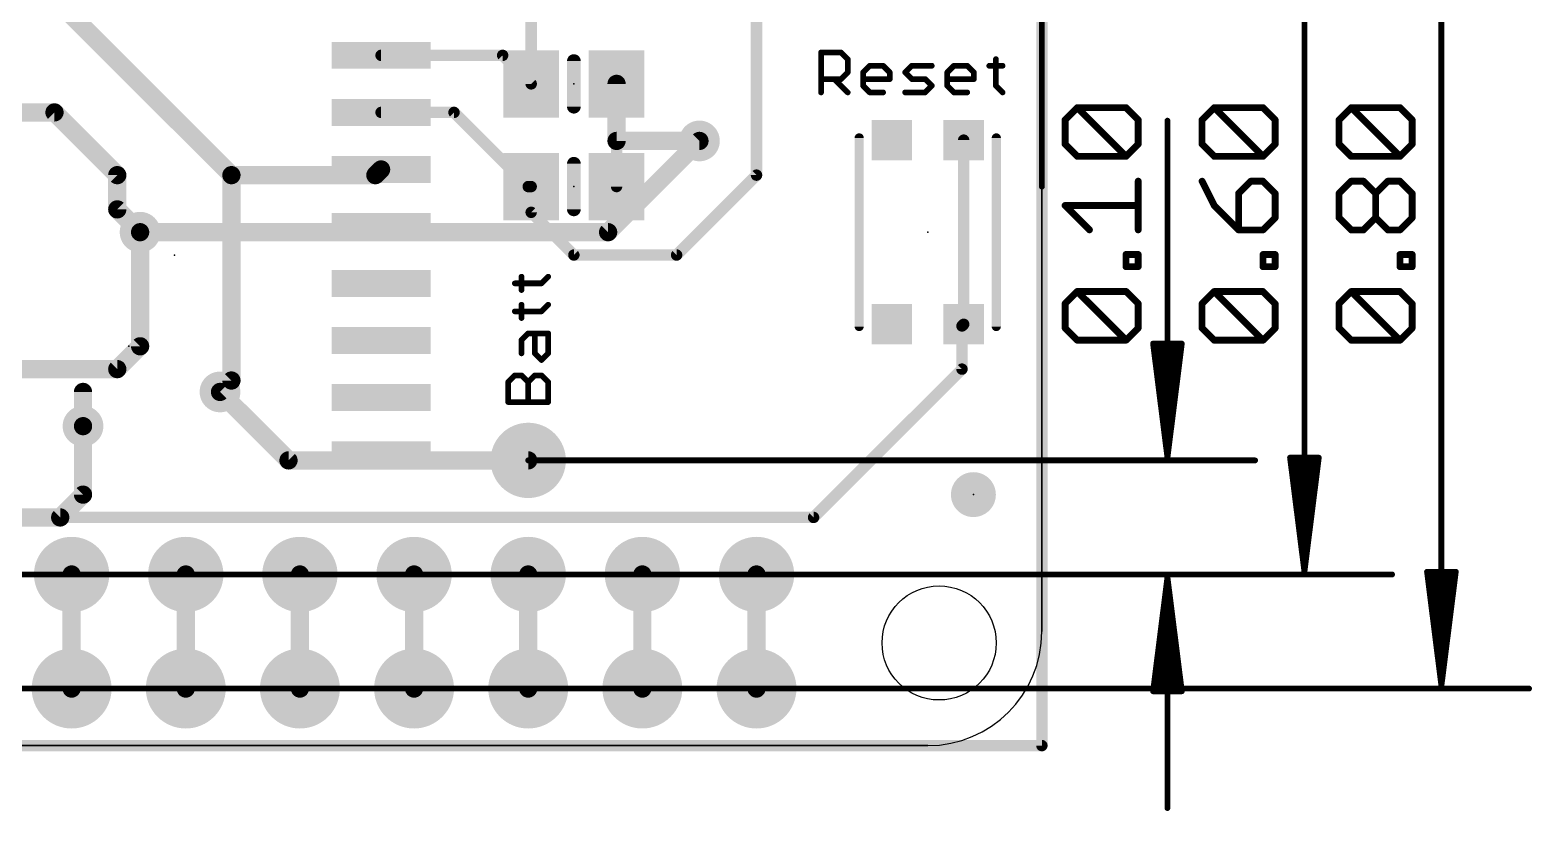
# Model space of a CAD drawing. Extents: x -10.5 to 61.7, y -5.3 to 32.3.
# Drawn here: x 28.28 to 61.7, y -1.45 to 15.93 of the extents above; entities that cross this region are included whole.
import ezdxf

# ---------------------------------------------------------------- set-up
doc = ezdxf.new("R2010")
doc.units = 0
for name, color, linetype in [('1', 12, 'CONTINUOUS'), ('16', 132, 'CONTINUOUS'), ('17', 110, 'CONTINUOUS'), ('18', 110, 'CONTINUOUS'), ('20', 53, 'CONTINUOUS'), ('21', 40, 'CONTINUOUS'), ('23', 53, 'CONTINUOUS'), ('24', 53, 'CONTINUOUS'), ('47', 253, 'CONTINUOUS')]:
    doc.layers.add(name, color=color, linetype=linetype)

# ---------------------------------------------------------------- blocks, each defined once
blk = doc.blocks.new('PIE')
at = {"const_width": 0.5}
blk.add_lwpolyline([(0, -0.25, 1), (0, 0.25, 1), (0, -0.25)], format="xyb", dxfattribs=at)
blk = doc.blocks.new('RECT')
blk.add_solid([(-0.5, -0.5), (0.5, -0.5), (-0.5, 0.5), (0.5, 0.5)])
blk = doc.blocks.new('ROUNDP')
at = {"const_width": 0.5}
blk.add_lwpolyline([(0, -0.25, 1), (0, 0.25, 1), (0, -0.25)], format="xyb", dxfattribs=at)
blk = doc.blocks.new('ROUNDV')
at = {"const_width": 0.5}
blk.add_lwpolyline([(0, -0.25, 1), (0, 0.25, 1), (0, -0.25)], format="xyb", dxfattribs=at)

msp = doc.modelspace()

# ---------------------------------------------------------------- linework, layer by layer
at = {"layer": '1'}
for points, const_width in [([(50.8, 0), (50.8, 22.86)], 0.254), ([(44.45, 12.7), (44.45, 19.05)], 0.254), ([(28.956, 16.51), (32.766, 12.7)], 0.4064), ([(39.436, 14.732), (39.436, 16.322)], 0.254), ([(36.096, 15.367), (38.801, 15.367)], 0.254), ([(38.801, 15.367), (39.436, 14.732)], 0.254), ([(41.336, 13.462), (41.336, 14.732)], 0.4064), ([(41.336, 12.446), (41.336, 14.732)], 0.254), ([(26.896, 14.097), (28.829, 14.097)], 0.4064), ([(28.829, 14.097), (30.226, 12.7)], 0.4064), ([(36.096, 14.097), (37.719, 14.097)], 0.254), ([(37.719, 14.097), (39.37, 12.446)], 0.254), ([(43.18, 13.462), (41.336, 13.462)], 0.4064), ([(49.06, 9.38), (49.06, 13.48)], 0.254), ([(30.226, 12.7), (30.226, 11.938)], 0.4064), ([(32.766, 12.7), (35.969, 12.7)], 0.4064), ([(32.766, 8.128), (32.766, 12.7)], 0.4064), ([(35.969, 12.7), (36.096, 12.827)], 0.4064), ([(42.672, 10.922), (44.45, 12.7)], 0.254), ([(39.37, 12.446), (39.436, 12.446)], 0.254), ([(39.436, 12.446), (39.436, 11.872)], 0.254), ([(30.226, 11.938), (30.734, 11.43)], 0.4064), ([(39.436, 11.872), (40.386, 10.922)], 0.254), ([(40.386, 10.922), (42.672, 10.922)], 0.254), ([(49.022, 9.342), (49.06, 9.38)], 0.254), ([(49.022, 8.382), (49.022, 9.342)], 0.254), ([(45.72, 5.08), (49.022, 8.382)], 0.254), ([(29.464, 7.112), (29.464, 7.874)], 0.4064), ([(32.512, 7.874), (32.766, 8.128)], 0.4064), ([(7.62, 5.08), (45.72, 5.08)], 0.254), ([(29.21, 3.81), (29.21, 1.27)], 0.4064), ([(31.75, 1.27), (31.75, 3.81)], 0.4064), ([(34.29, 3.81), (34.29, 1.27)], 0.4064), ([(36.83, 3.81), (36.83, 1.27)], 0.4064), ([(39.37, 1.27), (39.37, 3.81)], 0.4064), ([(41.91, 1.27), (41.91, 3.81)], 0.4064), ([(44.45, 3.81), (44.45, 1.27)], 0.4064), ([(0, 0), (50.8, 0)], 0.254)]:
    msp.add_lwpolyline(points, dxfattribs=dict(at, const_width=const_width))
for points, const_width in [([(36.096, 15.4305, 1), (36.096, 15.3035)], 0.127), ([(38.8459, 15.4119, 1), (38.7561, 15.3221)], 0.127), ([(38.801, 15.3035, 1), (38.801, 15.4305)], 0.127), ([(39.3725, 14.732, 1), (39.4995, 14.732)], 0.127), ([(39.3911, 14.6871, 1), (39.4809, 14.7769)], 0.127), ([(41.4376, 14.732, 1), (41.2344, 14.732)], 0.2032), ([(41.3995, 14.732, 1), (41.2725, 14.732)], 0.127), ([(28.9008, 14.1688, 1), (28.7572, 14.0252)], 0.2032), ([(28.829, 13.9954, 1), (28.829, 14.1986)], 0.2032), ([(36.096, 14.1605, 1), (36.096, 14.0335)], 0.127), ([(37.7639, 14.1419, 1), (37.6741, 14.0521)], 0.127), ([(37.719, 14.0335, 1), (37.719, 14.1605)], 0.127), ([(41.336, 13.5636, 1), (41.336, 13.3604)], 0.2032), ([(41.2344, 13.462, 1), (41.4376, 13.462)], 0.2032), ([(43.18, 13.3604, 1), (43.18, 13.5636)], 0.2032), ([(49.1235, 13.48, 1), (48.9965, 13.48)], 0.127), ([(30.3276, 12.7, 1), (30.1244, 12.7)], 0.2032), ([(30.1542, 12.6282, 1), (30.2978, 12.7718)], 0.2032), ([(32.766, 12.8016, 1), (32.766, 12.5984)], 0.2032), ([(32.8676, 12.7, 1), (32.6644, 12.7)], 0.2032), ([(32.6942, 12.6282, 1), (32.8378, 12.7718)], 0.2032), ([(35.8972, 12.7718, 1), (36.0408, 12.6282)], 0.2032), ([(35.969, 12.5984, 1), (35.969, 12.8016)], 0.2032), ([(36.1678, 12.7552, 1), (36.0242, 12.8988)], 0.2032), ([(44.3865, 12.7, 1), (44.5135, 12.7)], 0.127), ([(44.4949, 12.6551, 1), (44.4051, 12.7449)], 0.127), ([(39.37, 12.5095, 1), (39.37, 12.3825)], 0.127), ([(39.3251, 12.4011, 1), (39.4149, 12.4909)], 0.127), ([(39.4995, 12.446, 1), (39.3725, 12.446)], 0.127), ([(39.436, 12.3825, 1), (39.436, 12.5095)], 0.127), ([(41.2725, 12.446, 1), (41.3995, 12.446)], 0.127), ([(30.1244, 11.938, 1), (30.3276, 11.938)], 0.2032), ([(30.2978, 12.0098, 1), (30.1542, 11.8662)], 0.2032), ([(39.4809, 11.9169, 1), (39.3911, 11.8271)], 0.127), ([(39.3725, 11.872, 1), (39.4995, 11.872)], 0.127), ([(30.6622, 11.3582, 1), (30.8058, 11.5018)], 0.2032), ([(40.386, 10.9855, 1), (40.386, 10.8585)], 0.127), ([(40.3411, 10.8771, 1), (40.4309, 10.9669)], 0.127), ([(42.6271, 10.9669, 1), (42.7169, 10.8771)], 0.127), ([(42.672, 10.8585, 1), (42.672, 10.9855)], 0.127), ([(49.0855, 9.342, 1), (48.9585, 9.342)], 0.127), ([(48.9771, 9.3869, 1), (49.0669, 9.2971)], 0.127), ([(48.9965, 9.38, 1), (49.1235, 9.38)], 0.127), ([(49.1049, 9.3351, 1), (49.0151, 9.4249)], 0.127), ([(48.9585, 8.382, 1), (49.0855, 8.382)], 0.127), ([(49.0669, 8.3371, 1), (48.9771, 8.4269)], 0.127), ([(29.5656, 7.874, 1), (29.3624, 7.874)], 0.2032), ([(32.4402, 7.9458, 1), (32.5838, 7.8022)], 0.2032), ([(32.6644, 8.128, 1), (32.8676, 8.128)], 0.2032), ([(32.8378, 8.0562, 1), (32.6942, 8.1998)], 0.2032), ([(29.3624, 7.112, 1), (29.5656, 7.112)], 0.2032), ([(45.6751, 5.1249, 1), (45.7649, 5.0351)], 0.127), ([(45.72, 5.0165, 1), (45.72, 5.1435)], 0.127), ([(29.3116, 3.81, 1), (29.1084, 3.81)], 0.2032), ([(31.8516, 3.81, 1), (31.6484, 3.81)], 0.2032), ([(34.3916, 3.81, 1), (34.1884, 3.81)], 0.2032), ([(36.9316, 3.81, 1), (36.7284, 3.81)], 0.2032), ([(39.4716, 3.81, 1), (39.2684, 3.81)], 0.2032), ([(42.0116, 3.81, 1), (41.8084, 3.81)], 0.2032), ([(44.5516, 3.81, 1), (44.3484, 3.81)], 0.2032), ([(29.1084, 1.27, 1), (29.3116, 1.27)], 0.2032), ([(31.6484, 1.27, 1), (31.8516, 1.27)], 0.2032), ([(34.1884, 1.27, 1), (34.3916, 1.27)], 0.2032), ([(36.7284, 1.27, 1), (36.9316, 1.27)], 0.2032), ([(39.2684, 1.27, 1), (39.4716, 1.27)], 0.2032), ([(41.8084, 1.27, 1), (42.0116, 1.27)], 0.2032), ([(44.3484, 1.27, 1), (44.5516, 1.27)], 0.2032), ([(50.7365, 0, 1), (50.8635, 0)], 0.127), ([(50.8, -0.0635, 1), (50.8, 0.0635)], 0.127)]:
    msp.add_lwpolyline(points, format="xyb", dxfattribs=dict(at, const_width=const_width))
at = {"layer": '16', "const_width": 0.4064}
for points in [[(41.148, 11.43), (43.18, 13.462)], [(30.734, 11.43), (41.148, 11.43)], [(30.734, 8.89), (30.734, 11.43)], [(30.226, 8.382), (30.734, 8.89)], [(12.446, 8.382), (30.226, 8.382)], [(34.036, 6.35), (32.512, 7.874)], [(29.464, 5.588), (29.464, 7.112)], [(39.37, 6.35), (34.036, 6.35)], [(28.956, 5.08), (29.464, 5.588)], [(14.478, 5.08), (28.956, 5.08)]]:
    msp.add_lwpolyline(points, dxfattribs=at)
at = {"layer": '16', "const_width": 0.2032}
for points in [[(43.2518, 13.3902, 1), (43.1082, 13.5338)], [(30.734, 11.5316, 1), (30.734, 11.3284)], [(30.8356, 11.43, 1), (30.6324, 11.43)], [(41.0762, 11.5018, 1), (41.2198, 11.3582)], [(41.148, 11.3284, 1), (41.148, 11.5316)], [(30.8058, 8.8182, 1), (30.6622, 8.9618)], [(30.6324, 8.89, 1), (30.8356, 8.89)], [(30.1542, 8.4538, 1), (30.2978, 8.3102)], [(30.226, 8.2804, 1), (30.226, 8.4836)], [(32.5838, 7.9458, 1), (32.4402, 7.8022)], [(29.5656, 7.112, 1), (29.3624, 7.112)], [(34.036, 6.4516, 1), (34.036, 6.2484)], [(33.9642, 6.2782, 1), (34.1078, 6.4218)], [(39.37, 6.2484, 1), (39.37, 6.4516)], [(29.3624, 5.588, 1), (29.5656, 5.588)], [(29.5358, 5.5162, 1), (29.3922, 5.6598)], [(28.8842, 5.1518, 1), (29.0278, 5.0082)], [(28.956, 4.9784, 1), (28.956, 5.1816)]]:
    msp.add_lwpolyline(points, format="xyb", dxfattribs=at)
at = {"layer": '20'}
for p, q in [((50.8, 20.32), (50.8, 2.54)), ((48.26, 0), (2.54, 0))]:
    msp.add_line(p, q, dxfattribs=at)
msp.add_circle((48.514, 2.286), 1.27, dxfattribs=at)
msp.add_arc((48.26, 2.54), 2.54, 270, 0, dxfattribs=at)
at = {"layer": '21'}
for p, q in [((50.8, 2.54), (50.8, 20.32)), ((2.54, 0), (48.26, 0))]:
    msp.add_line(p, q, dxfattribs=at)
for points, const_width in [([(40.386, 14.224), (40.386, 15.24)], 0.3048), ([(45.8866, 14.5415), (45.8866, 15.4313)], 0.127), ([(45.8866, 15.4313), (46.3315, 15.4313)], 0.127), ([(46.3315, 15.4313), (46.4798, 15.283)], 0.127), ([(46.4798, 14.9864), (46.3315, 14.8381)], 0.127), ([(46.4798, 15.283), (46.4798, 14.9864)], 0.127), ([(46.8221, 14.9864), (46.9704, 15.1347)], 0.127), ([(46.8221, 14.6898), (46.8221, 14.9864)], 0.127), ([(46.9704, 15.1347), (47.267, 15.1347)], 0.127), ([(47.267, 15.1347), (47.4153, 14.9864)], 0.127), ([(47.4153, 14.9864), (47.4153, 14.8381)], 0.127), ([(47.7577, 14.9864), (47.906, 15.1347)], 0.127), ([(47.906, 14.8381), (47.7577, 14.9864)], 0.127), ([(47.906, 15.1347), (48.3508, 15.1347)], 0.127), ([(48.6932, 14.9864), (48.8415, 15.1347)], 0.127), ([(48.6932, 14.6898), (48.6932, 14.9864)], 0.127), ([(48.8415, 15.1347), (49.1381, 15.1347)], 0.127), ([(49.1381, 15.1347), (49.2864, 14.9864)], 0.127), ([(49.2864, 14.9864), (49.2864, 14.8381)], 0.127), ([(49.6287, 15.1347), (49.9253, 15.1347)], 0.127), ([(49.777, 15.283), (49.777, 14.6898)], 0.127), ([(46.3315, 14.8381), (45.8866, 14.8381)], 0.127), ([(46.1832, 14.8381), (46.4798, 14.5415)], 0.127), ([(47.4153, 14.8381), (46.8221, 14.8381)], 0.127), ([(46.9704, 14.5415), (46.8221, 14.6898)], 0.127), ([(48.2025, 14.8381), (47.906, 14.8381)], 0.127), ([(48.3508, 14.6898), (48.2025, 14.8381)], 0.127), ([(48.2025, 14.5415), (48.3508, 14.6898)], 0.127), ([(49.2864, 14.8381), (48.6932, 14.8381)], 0.127), ([(48.8415, 14.5415), (48.6932, 14.6898)], 0.127), ([(49.777, 14.6898), (49.9253, 14.5415)], 0.127), ([(47.267, 14.5415), (46.9704, 14.5415)], 0.127), ([(47.7577, 14.5415), (48.2025, 14.5415)], 0.127), ([(49.1381, 14.5415), (48.8415, 14.5415)], 0.127), ([(46.7346, 9.33), (46.7346, 13.53)], 0.2032), ([(49.7854, 13.53), (49.7854, 9.33)], 0.2032), ([(40.386, 11.938), (40.386, 12.954)], 0.3048), ([(39.2213, 10.143), (39.2213, 10.4396)], 0.127), ([(39.6662, 10.2913), (39.8145, 10.4396)], 0.127), ([(39.073, 10.2913), (39.6662, 10.2913)], 0.127), ([(39.073, 9.6676), (39.6662, 9.6676)], 0.127), ([(39.2213, 9.5193), (39.2213, 9.8159)], 0.127), ([(39.6662, 9.6676), (39.8145, 9.8159)], 0.127), ([(39.2213, 9.0287), (39.3696, 9.177)], 0.127), ([(39.2213, 8.7321), (39.2213, 9.0287)], 0.127), ([(39.3696, 9.177), (39.8145, 9.177)], 0.127), ([(39.5179, 8.7321), (39.5179, 9.177)], 0.127), ([(39.8145, 9.177), (39.8145, 8.7321)], 0.127), ([(39.6662, 8.5838), (39.5179, 8.7321)], 0.127), ([(39.8145, 8.7321), (39.6662, 8.5838)], 0.127), ([(38.9247, 8.0932), (39.073, 8.2415)], 0.127), ([(38.9247, 7.6483), (38.9247, 8.0932)], 0.127), ([(39.073, 8.2415), (39.2213, 8.2415)], 0.127), ([(39.2213, 8.2415), (39.3696, 8.0932)], 0.127), ([(39.3696, 8.0932), (39.5179, 8.2415)], 0.127), ([(39.3696, 7.6483), (39.3696, 8.0932)], 0.127), ([(39.5179, 8.2415), (39.6662, 8.2415)], 0.127), ([(39.6662, 8.2415), (39.8145, 8.0932)], 0.127), ([(39.8145, 8.0932), (39.8145, 7.6483)], 0.127), ([(39.8145, 7.6483), (38.9247, 7.6483)], 0.127)]:
    msp.add_lwpolyline(points, dxfattribs=dict(at, const_width=const_width))
for points, const_width in [([(40.4622, 15.24, 1), (40.3098, 15.24)], 0.1524), ([(45.9184, 15.4313, 1), (45.8549, 15.4313)], 0.0635), ([(45.8866, 15.463, 1), (45.8866, 15.3995)], 0.0635), ([(46.354, 15.4537, 1), (46.309, 15.4088)], 0.0635), ([(46.3315, 15.3995, 1), (46.3315, 15.463)], 0.0635), ([(46.5115, 15.283, 1), (46.448, 15.283)], 0.0635), ([(46.4573, 15.2605, 1), (46.5022, 15.3054)], 0.0635), ([(46.5022, 14.9639, 1), (46.4573, 15.0088)], 0.0635), ([(46.8539, 14.9864, 1), (46.7904, 14.9864)], 0.0635), ([(46.7997, 15.0088, 1), (46.8446, 14.9639)], 0.0635), ([(46.9704, 15.1664, 1), (46.9704, 15.1029)], 0.0635), ([(46.9929, 15.1122, 1), (46.948, 15.1571)], 0.0635), ([(47.2895, 15.1571, 1), (47.2446, 15.1122)], 0.0635), ([(47.267, 15.1029, 1), (47.267, 15.1664)], 0.0635), ([(47.4471, 14.9864, 1), (47.3836, 14.9864)], 0.0635), ([(47.3929, 14.9639, 1), (47.4378, 15.0088)], 0.0635), ([(47.7801, 15.0088, 1), (47.7352, 14.9639)], 0.0635), ([(47.7352, 15.0088, 1), (47.7801, 14.9639)], 0.0635), ([(47.906, 15.1664, 1), (47.906, 15.1029)], 0.0635), ([(47.9284, 15.1122, 1), (47.8835, 15.1571)], 0.0635), ([(48.3508, 15.1029, 1), (48.3508, 15.1664)], 0.0635), ([(48.7249, 14.9864, 1), (48.6614, 14.9864)], 0.0635), ([(48.6707, 15.0088, 1), (48.7156, 14.9639)], 0.0635), ([(48.8415, 15.1664, 1), (48.8415, 15.1029)], 0.0635), ([(48.8639, 15.1122, 1), (48.819, 15.1571)], 0.0635), ([(49.1605, 15.1571, 1), (49.1156, 15.1122)], 0.0635), ([(49.1381, 15.1029, 1), (49.1381, 15.1664)], 0.0635), ([(49.3181, 14.9864, 1), (49.2546, 14.9864)], 0.0635), ([(49.2639, 14.9639, 1), (49.3088, 15.0088)], 0.0635), ([(49.6287, 15.1664, 1), (49.6287, 15.1029)], 0.0635), ([(49.8087, 15.283, 1), (49.7452, 15.283)], 0.0635), ([(49.9253, 15.1029, 1), (49.9253, 15.1664)], 0.0635), ([(45.8866, 14.8698, 1), (45.8866, 14.8063)], 0.0635), ([(46.2057, 14.8605, 1), (46.1608, 14.8156)], 0.0635), ([(46.309, 14.8605, 1), (46.354, 14.8156)], 0.0635), ([(46.3315, 14.8063, 1), (46.3315, 14.8698)], 0.0635), ([(46.448, 14.9864, 1), (46.5115, 14.9864)], 0.0635), ([(46.8221, 14.8698, 1), (46.8221, 14.8063)], 0.0635), ([(46.7904, 14.6898, 1), (46.8539, 14.6898)], 0.0635), ([(46.8446, 14.7122, 1), (46.7997, 14.6673)], 0.0635), ([(47.3836, 14.8381, 1), (47.4471, 14.8381)], 0.0635), ([(47.4153, 14.8063, 1), (47.4153, 14.8698)], 0.0635), ([(47.906, 14.8698, 1), (47.906, 14.8063)], 0.0635), ([(47.8835, 14.8156, 1), (47.9284, 14.8605)], 0.0635), ([(48.225, 14.8605, 1), (48.1801, 14.8156)], 0.0635), ([(48.2025, 14.8063, 1), (48.2025, 14.8698)], 0.0635), ([(48.3733, 14.6673, 1), (48.3284, 14.7122)], 0.0635), ([(48.3284, 14.6673, 1), (48.3733, 14.7122)], 0.0635), ([(48.6614, 14.6898, 1), (48.7249, 14.6898)], 0.0635), ([(48.6932, 14.8698, 1), (48.6932, 14.8063)], 0.0635), ([(48.7156, 14.7122, 1), (48.6707, 14.6673)], 0.0635), ([(49.2546, 14.8381, 1), (49.3181, 14.8381)], 0.0635), ([(49.2864, 14.8063, 1), (49.2864, 14.8698)], 0.0635), ([(49.7452, 14.6898, 1), (49.8087, 14.6898)], 0.0635), ([(49.7994, 14.7122, 1), (49.7545, 14.6673)], 0.0635), ([(45.8549, 14.5415, 1), (45.9184, 14.5415)], 0.0635), ([(46.4573, 14.519, 1), (46.5022, 14.564)], 0.0635), ([(46.9704, 14.5733, 1), (46.9704, 14.5098)], 0.0635), ([(46.948, 14.519, 1), (46.9929, 14.564)], 0.0635), ([(47.267, 14.5098, 1), (47.267, 14.5733)], 0.0635), ([(47.7577, 14.5733, 1), (47.7577, 14.5098)], 0.0635), ([(48.1801, 14.564, 1), (48.225, 14.519)], 0.0635), ([(48.2025, 14.5098, 1), (48.2025, 14.5733)], 0.0635), ([(48.8415, 14.5733, 1), (48.8415, 14.5098)], 0.0635), ([(48.819, 14.519, 1), (48.8639, 14.564)], 0.0635), ([(49.1381, 14.5098, 1), (49.1381, 14.5733)], 0.0635), ([(49.9028, 14.519, 1), (49.9477, 14.564)], 0.0635), ([(40.3098, 14.224, 1), (40.4622, 14.224)], 0.1524), ([(46.7854, 13.53, 1), (46.6838, 13.53)], 0.1016), ([(49.8362, 13.53, 1), (49.7346, 13.53)], 0.1016), ([(40.4622, 12.954, 1), (40.3098, 12.954)], 0.1524), ([(40.3098, 11.938, 1), (40.4622, 11.938)], 0.1524), ([(39.2531, 10.4396, 1), (39.1896, 10.4396)], 0.0635), ([(39.837, 10.4171, 1), (39.792, 10.4621)], 0.0635), ([(39.073, 10.3231, 1), (39.073, 10.2596)], 0.0635), ([(39.1896, 10.143, 1), (39.2531, 10.143)], 0.0635), ([(39.6438, 10.3138, 1), (39.6887, 10.2689)], 0.0635), ([(39.6662, 10.2596, 1), (39.6662, 10.3231)], 0.0635), ([(39.073, 9.6994, 1), (39.073, 9.6359)], 0.0635), ([(39.2531, 9.8159, 1), (39.1896, 9.8159)], 0.0635), ([(39.6438, 9.6901, 1), (39.6887, 9.6452)], 0.0635), ([(39.6662, 9.6359, 1), (39.6662, 9.6994)], 0.0635), ([(39.837, 9.7935, 1), (39.792, 9.8384)], 0.0635), ([(39.1896, 9.5193, 1), (39.2531, 9.5193)], 0.0635), ([(46.6838, 9.33, 1), (46.7854, 9.33)], 0.1016), ([(49.7346, 9.33, 1), (49.8362, 9.33)], 0.1016), ([(39.2531, 9.0287, 1), (39.1896, 9.0287)], 0.0635), ([(39.1989, 9.0511, 1), (39.2438, 9.0062)], 0.0635), ([(39.3696, 9.2087, 1), (39.3696, 9.1452)], 0.0635), ([(39.3921, 9.1545, 1), (39.3472, 9.1994)], 0.0635), ([(39.5497, 9.177, 1), (39.4862, 9.177)], 0.0635), ([(39.8463, 9.177, 1), (39.7828, 9.177)], 0.0635), ([(39.8145, 9.1452, 1), (39.8145, 9.2087)], 0.0635), ([(39.1896, 8.7321, 1), (39.2531, 8.7321)], 0.0635), ([(39.4862, 8.7321, 1), (39.5497, 8.7321)], 0.0635), ([(39.5404, 8.7546, 1), (39.4955, 8.7097)], 0.0635), ([(39.7828, 8.7321, 1), (39.8463, 8.7321)], 0.0635), ([(39.837, 8.7097, 1), (39.792, 8.7546)], 0.0635), ([(39.6438, 8.6063, 1), (39.6887, 8.5614)], 0.0635), ([(39.6438, 8.5614, 1), (39.6887, 8.6063)], 0.0635), ([(38.9565, 8.0932, 1), (38.893, 8.0932)], 0.0635), ([(38.9023, 8.1156, 1), (38.9472, 8.0707)], 0.0635), ([(39.073, 8.2732, 1), (39.073, 8.2097)], 0.0635), ([(39.0955, 8.219, 1), (39.0506, 8.2639)], 0.0635), ([(39.2438, 8.2639, 1), (39.1989, 8.219)], 0.0635), ([(39.2213, 8.2097, 1), (39.2213, 8.2732)], 0.0635), ([(39.4014, 8.0932, 1), (39.3379, 8.0932)], 0.0635), ([(39.3472, 8.1156, 1), (39.3921, 8.0707)], 0.0635), ([(39.3472, 8.0707, 1), (39.3921, 8.1156)], 0.0635), ([(39.5179, 8.2732, 1), (39.5179, 8.2097)], 0.0635), ([(39.5404, 8.219, 1), (39.4955, 8.2639)], 0.0635), ([(39.6887, 8.2639, 1), (39.6438, 8.219)], 0.0635), ([(39.6662, 8.2097, 1), (39.6662, 8.2732)], 0.0635), ([(39.8463, 8.0932, 1), (39.7828, 8.0932)], 0.0635), ([(39.792, 8.0707, 1), (39.837, 8.1156)], 0.0635), ([(38.9247, 7.6801, 1), (38.9247, 7.6166)], 0.0635), ([(39.8145, 7.6166, 1), (39.8145, 7.6801)], 0.0635), ([(38.893, 7.6483, 1), (38.9565, 7.6483)], 0.0635), ([(39.3379, 7.6483, 1), (39.4014, 7.6483)], 0.0635), ([(39.7828, 7.6483, 1), (39.8463, 7.6483)], 0.0635)]:
    msp.add_lwpolyline(points, format="xyb", dxfattribs=dict(at, const_width=const_width))
msp.add_arc((48.26, 2.54), 2.54, 270, 0, dxfattribs=at)
at = {"layer": '23'}
for p in [(40.386, 14.732), (40.386, 12.446), (48.26, 11.43), (31.496, 10.922), (39.37, 6.35), (49.276, 5.588)]:
    msp.add_point(p, dxfattribs=at)
at = {"layer": '24'}
msp.add_point((30.48, 8.89), dxfattribs=at)
at = {"layer": '47'}
for points, const_width in [([(50.8, 12.446), (50.8, 31.922)], 0.13), ([(59.69, 1.335), (59.69, 21.525)], 0.13), ([(56.642, 3.875), (56.642, 18.985)], 0.13), ([(51.3163, 13.9326), (51.5875, 14.2038)], 0.1524), ([(51.5875, 14.2038), (52.6721, 14.2038)], 0.1524), ([(52.6721, 13.1191), (51.5875, 14.2038)], 0.1524), ([(52.6721, 14.2038), (52.9433, 13.9326)], 0.1524), ([(54.3643, 13.9312), (54.6355, 14.2024)], 0.1524), ([(54.6355, 14.2024), (55.7201, 14.2024)], 0.1524), ([(55.7201, 13.1177), (54.6355, 14.2024)], 0.1524), ([(55.7201, 14.2024), (55.9913, 13.9312)], 0.1524), ([(57.4123, 13.9312), (57.6835, 14.2024)], 0.1524), ([(57.6835, 14.2024), (58.7681, 14.2024)], 0.1524), ([(58.7681, 13.1177), (57.6835, 14.2024)], 0.1524), ([(58.7681, 14.2024), (59.0393, 13.9312)], 0.1524), ([(51.3163, 13.3903), (51.3163, 13.9326)], 0.1524), ([(52.9433, 13.9326), (52.9433, 13.3903)], 0.1524), ([(53.594, 6.415), (53.594, 13.9128)], 0.13), ([(54.3643, 13.3889), (54.3643, 13.9312)], 0.1524), ([(55.9913, 13.9312), (55.9913, 13.3889)], 0.1524), ([(57.4123, 13.3889), (57.4123, 13.9312)], 0.1524), ([(59.0393, 13.9312), (59.0393, 13.3889)], 0.1524), ([(51.5875, 13.1191), (51.3163, 13.3903)], 0.1524), ([(52.9433, 13.3903), (52.6721, 13.1191)], 0.1524), ([(54.6355, 13.1177), (54.3643, 13.3889)], 0.1524), ([(55.9913, 13.3889), (55.7201, 13.1177)], 0.1524), ([(57.6835, 13.1177), (57.4123, 13.3889)], 0.1524), ([(59.0393, 13.3889), (58.7681, 13.1177)], 0.1524), ([(52.6721, 13.1191), (51.5875, 13.1191)], 0.1524), ([(55.7201, 13.1177), (54.6355, 13.1177)], 0.1524), ([(58.7681, 13.1177), (57.6835, 13.1177)], 0.1524), ([(52.9433, 11.4819), (52.9433, 12.5666)], 0.1524), ([(54.3643, 12.5652), (54.6355, 12.0229)], 0.1524), ([(55.449, 12.5652), (55.1778, 12.294)], 0.1524), ([(55.1778, 12.294), (55.1778, 11.4805)], 0.1524), ([(55.7201, 12.5652), (55.449, 12.5652)], 0.1524), ([(55.9913, 12.294), (55.7201, 12.5652)], 0.1524), ([(55.9913, 11.7517), (55.9913, 12.294)], 0.1524), ([(57.4123, 12.294), (57.6835, 12.5652)], 0.1524), ([(57.4123, 11.7517), (57.4123, 12.294)], 0.1524), ([(57.6835, 12.5652), (57.9546, 12.5652)], 0.1524), ([(57.9546, 12.5652), (58.2258, 12.294)], 0.1524), ([(58.2258, 12.294), (58.497, 12.5652)], 0.1524), ([(58.2258, 11.7517), (58.2258, 12.294)], 0.1524), ([(58.497, 12.5652), (58.7681, 12.5652)], 0.1524), ([(58.7681, 12.5652), (59.0393, 12.294)], 0.1524), ([(59.0393, 12.294), (59.0393, 11.7517)], 0.1524), ([(51.8586, 11.4819), (51.3163, 12.0243)], 0.1524), ([(51.3163, 12.0243), (52.9433, 12.0243)], 0.1524), ([(54.6355, 12.0229), (55.1778, 11.4805)], 0.1524), ([(55.7201, 11.4805), (55.9913, 11.7517)], 0.1524), ([(57.6835, 11.4805), (57.4123, 11.7517)], 0.1524), ([(58.2258, 11.7517), (57.9546, 11.4805)], 0.1524), ([(58.497, 11.4805), (58.2258, 11.7517)], 0.1524), ([(59.0393, 11.7517), (58.7681, 11.4805)], 0.1524), ([(55.1778, 11.4805), (55.7201, 11.4805)], 0.1524), ([(57.9546, 11.4805), (57.6835, 11.4805)], 0.1524), ([(58.7681, 11.4805), (58.497, 11.4805)], 0.1524), ([(52.6721, 10.6634), (52.6721, 10.9345)], 0.1524), ([(52.6721, 10.9345), (52.9433, 10.9345)], 0.1524), ([(52.9433, 10.6634), (52.6721, 10.6634)], 0.1524), ([(52.9433, 10.9345), (52.9433, 10.6634)], 0.1524), ([(55.7201, 10.662), (55.7201, 10.9331)], 0.1524), ([(55.7201, 10.9331), (55.9913, 10.9331)], 0.1524), ([(55.9913, 10.662), (55.7201, 10.662)], 0.1524), ([(55.9913, 10.9331), (55.9913, 10.662)], 0.1524), ([(58.7681, 10.662), (58.7681, 10.9331)], 0.1524), ([(58.7681, 10.9331), (59.0393, 10.9331)], 0.1524), ([(59.0393, 10.662), (58.7681, 10.662)], 0.1524), ([(59.0393, 10.9331), (59.0393, 10.662)], 0.1524), ([(51.3163, 9.8397), (51.5875, 10.1109)], 0.1524), ([(51.5875, 10.1109), (52.6721, 10.1109)], 0.1524), ([(52.6721, 9.0262), (51.5875, 10.1109)], 0.1524), ([(52.6721, 10.1109), (52.9433, 9.8397)], 0.1524), ([(54.3643, 9.8383), (54.6355, 10.1095)], 0.1524), ([(54.6355, 10.1095), (55.7201, 10.1095)], 0.1524), ([(55.7201, 9.0248), (54.6355, 10.1095)], 0.1524), ([(55.7201, 10.1095), (55.9913, 9.8383)], 0.1524), ([(57.4123, 9.8383), (57.6835, 10.1095)], 0.1524), ([(57.6835, 10.1095), (58.7681, 10.1095)], 0.1524), ([(58.7681, 9.0248), (57.6835, 10.1095)], 0.1524), ([(58.7681, 10.1095), (59.0393, 9.8383)], 0.1524), ([(51.3163, 9.2974), (51.3163, 9.8397)], 0.1524), ([(52.9433, 9.8397), (52.9433, 9.2974)], 0.1524), ([(54.3643, 9.296), (54.3643, 9.8383)], 0.1524), ([(55.9913, 9.8383), (55.9913, 9.296)], 0.1524), ([(57.4123, 9.296), (57.4123, 9.8383)], 0.1524), ([(59.0393, 9.8383), (59.0393, 9.296)], 0.1524), ([(51.5875, 9.0262), (51.3163, 9.2974)], 0.1524), ([(52.9433, 9.2974), (52.6721, 9.0262)], 0.1524), ([(54.6355, 9.0248), (54.3643, 9.296)], 0.1524), ([(55.9913, 9.296), (55.7201, 9.0248)], 0.1524), ([(57.6835, 9.0248), (57.4123, 9.296)], 0.1524), ([(59.0393, 9.296), (58.7681, 9.0248)], 0.1524), ([(52.6721, 9.0262), (51.5875, 9.0262)], 0.1524), ([(55.7201, 9.0248), (54.6355, 9.0248)], 0.1524), ([(58.7681, 9.0248), (57.6835, 9.0248)], 0.1524), ([(53.594, 6.415), (53.2748, 8.95)], 0.13), ([(53.2748, 8.95), (53.9132, 8.95)], 0.13), ([(53.594, 6.415), (53.334, 8.95)], 0.13), ([(53.594, 6.415), (53.464, 8.95)], 0.13), ([(53.9132, 8.95), (53.594, 6.415)], 0.13), ([(53.724, 8.95), (53.594, 6.415)], 0.13), ([(53.854, 8.95), (53.594, 6.415)], 0.13), ([(39.37, 6.35), (55.544, 6.35)], 0.13), ([(56.642, 3.875), (56.3228, 6.41)], 0.13), ([(56.3228, 6.41), (56.9612, 6.41)], 0.13), ([(56.642, 3.875), (56.382, 6.41)], 0.13), ([(56.642, 3.875), (56.512, 6.41)], 0.13), ([(56.9612, 6.41), (56.642, 3.875)], 0.13), ([(56.772, 6.41), (56.642, 3.875)], 0.13), ([(56.902, 6.41), (56.642, 3.875)], 0.13), ([(25.4, 3.81), (58.592, 3.81)], 0.13), ([(39.37, 3.81), (55.544, 3.81)], 0.13), ([(53.594, 3.745), (53.2748, 1.21)], 0.13), ([(53.594, 3.745), (53.334, 1.21)], 0.13), ([(53.594, 3.745), (53.464, 1.21)], 0.13), ([(53.594, 3.745), (53.594, -1.39)], 0.13), ([(53.9132, 1.21), (53.594, 3.745)], 0.13), ([(53.724, 1.21), (53.594, 3.745)], 0.13), ([(53.854, 1.21), (53.594, 3.745)], 0.13), ([(59.69, 1.335), (59.3708, 3.87)], 0.13), ([(59.3708, 3.87), (60.0092, 3.87)], 0.13), ([(59.69, 1.335), (59.43, 3.87)], 0.13), ([(59.69, 1.335), (59.56, 3.87)], 0.13), ([(60.0092, 3.87), (59.69, 1.335)], 0.13), ([(59.82, 3.87), (59.69, 1.335)], 0.13), ([(59.95, 3.87), (59.69, 1.335)], 0.13), ([(26.67, 1.27), (61.64, 1.27)], 0.13), ([(53.2748, 1.21), (53.9132, 1.21)], 0.13)]:
    msp.add_lwpolyline(points, dxfattribs=dict(at, const_width=const_width))
for points, const_width in [([(51.6144, 14.2307, 1), (51.5605, 14.1768)], 0.0762), ([(51.5875, 14.2419, 1), (51.5875, 14.1657)], 0.0762), ([(51.6144, 14.1768, 1), (51.5605, 14.2307)], 0.0762), ([(52.6991, 14.2307, 1), (52.6452, 14.1768)], 0.0762), ([(52.6721, 14.1657, 1), (52.6721, 14.2419)], 0.0762), ([(54.6624, 14.2293, 1), (54.6085, 14.1754)], 0.0762), ([(54.6355, 14.2405, 1), (54.6355, 14.1643)], 0.0762), ([(54.6624, 14.1754, 1), (54.6085, 14.2293)], 0.0762), ([(55.7471, 14.2293, 1), (55.6932, 14.1754)], 0.0762), ([(55.7201, 14.1643, 1), (55.7201, 14.2405)], 0.0762), ([(57.7104, 14.2293, 1), (57.6565, 14.1754)], 0.0762), ([(57.6835, 14.2405, 1), (57.6835, 14.1643)], 0.0762), ([(57.7104, 14.1754, 1), (57.6565, 14.2293)], 0.0762), ([(58.7951, 14.2293, 1), (58.7412, 14.1754)], 0.0762), ([(58.7681, 14.1643, 1), (58.7681, 14.2405)], 0.0762), ([(51.3544, 13.9326, 1), (51.2782, 13.9326)], 0.0762), ([(51.2894, 13.9595, 1), (51.3433, 13.9056)], 0.0762), ([(52.9814, 13.9326, 1), (52.9052, 13.9326)], 0.0762), ([(52.9164, 13.9056, 1), (52.9702, 13.9595)], 0.0762), ([(53.6265, 13.9128, 1), (53.5615, 13.9128)], 0.065), ([(54.4024, 13.9312, 1), (54.3262, 13.9312)], 0.0762), ([(54.3374, 13.9581, 1), (54.3913, 13.9043)], 0.0762), ([(56.0294, 13.9312, 1), (55.9532, 13.9312)], 0.0762), ([(55.9644, 13.9043, 1), (56.0182, 13.9581)], 0.0762), ([(57.4504, 13.9312, 1), (57.3742, 13.9312)], 0.0762), ([(57.3854, 13.9581, 1), (57.4393, 13.9043)], 0.0762), ([(59.0774, 13.9312, 1), (59.0012, 13.9312)], 0.0762), ([(59.0124, 13.9043, 1), (59.0662, 13.9581)], 0.0762), ([(51.3433, 13.4172, 1), (51.2894, 13.3633)], 0.0762), ([(51.2782, 13.3903, 1), (51.3544, 13.3903)], 0.0762), ([(52.9052, 13.3903, 1), (52.9814, 13.3903)], 0.0762), ([(52.9702, 13.3633, 1), (52.9164, 13.4172)], 0.0762), ([(54.3913, 13.4158, 1), (54.3374, 13.3619)], 0.0762), ([(54.3262, 13.3889, 1), (54.4024, 13.3889)], 0.0762), ([(55.9532, 13.3889, 1), (56.0294, 13.3889)], 0.0762), ([(56.0182, 13.3619, 1), (55.9644, 13.4158)], 0.0762), ([(57.4393, 13.4158, 1), (57.3854, 13.3619)], 0.0762), ([(57.3742, 13.3889, 1), (57.4504, 13.3889)], 0.0762), ([(59.0012, 13.3889, 1), (59.0774, 13.3889)], 0.0762), ([(59.0662, 13.3619, 1), (59.0124, 13.4158)], 0.0762), ([(51.5875, 13.1572, 1), (51.5875, 13.081)], 0.0762), ([(51.5605, 13.0921, 1), (51.6144, 13.146)], 0.0762), ([(52.6452, 13.146, 1), (52.6991, 13.0921)], 0.0762), ([(52.6452, 13.0921, 1), (52.6991, 13.146)], 0.0762), ([(52.6721, 13.081, 1), (52.6721, 13.1572)], 0.0762), ([(54.6355, 13.1558, 1), (54.6355, 13.0796)], 0.0762), ([(54.6085, 13.0908, 1), (54.6624, 13.1446)], 0.0762), ([(55.6932, 13.1446, 1), (55.7471, 13.0908)], 0.0762), ([(55.6932, 13.0908, 1), (55.7471, 13.1446)], 0.0762), ([(55.7201, 13.0796, 1), (55.7201, 13.1558)], 0.0762), ([(57.6835, 13.1558, 1), (57.6835, 13.0796)], 0.0762), ([(57.6565, 13.0908, 1), (57.7104, 13.1446)], 0.0762), ([(58.7412, 13.1446, 1), (58.7951, 13.0908)], 0.0762), ([(58.7412, 13.0908, 1), (58.7951, 13.1446)], 0.0762), ([(58.7681, 13.0796, 1), (58.7681, 13.1558)], 0.0762), ([(50.7675, 12.446, 1), (50.8325, 12.446)], 0.065), ([(52.9814, 12.5666, 1), (52.9052, 12.5666)], 0.0762), ([(54.3984, 12.5822, 1), (54.3302, 12.5482)], 0.0762), ([(55.2159, 12.294, 1), (55.1397, 12.294)], 0.0762), ([(55.449, 12.6033, 1), (55.449, 12.5271)], 0.0762), ([(55.4759, 12.5383, 1), (55.422, 12.5921)], 0.0762), ([(55.7471, 12.5921, 1), (55.6932, 12.5383)], 0.0762), ([(55.7201, 12.5271, 1), (55.7201, 12.6033)], 0.0762), ([(56.0294, 12.294, 1), (55.9532, 12.294)], 0.0762), ([(57.4504, 12.294, 1), (57.3742, 12.294)], 0.0762), ([(57.6835, 12.6033, 1), (57.6835, 12.5271)], 0.0762), ([(57.7104, 12.5383, 1), (57.6565, 12.5921)], 0.0762), ([(57.9816, 12.5921, 1), (57.9277, 12.5383)], 0.0762), ([(57.9546, 12.5271, 1), (57.9546, 12.6033)], 0.0762), ([(58.2639, 12.294, 1), (58.1877, 12.294)], 0.0762), ([(58.497, 12.6033, 1), (58.497, 12.5271)], 0.0762), ([(58.5239, 12.5383, 1), (58.47, 12.5921)], 0.0762), ([(58.7951, 12.5921, 1), (58.7412, 12.5383)], 0.0762), ([(58.7681, 12.5271, 1), (58.7681, 12.6033)], 0.0762), ([(59.0774, 12.294, 1), (59.0012, 12.294)], 0.0762), ([(51.3433, 12.0512, 1), (51.2894, 11.9973)], 0.0762), ([(51.3163, 12.0624, 1), (51.3163, 11.9862)], 0.0762), ([(52.9433, 11.9862, 1), (52.9433, 12.0624)], 0.0762), ([(54.6624, 12.0498, 1), (54.6085, 11.9959)], 0.0762), ([(54.6014, 12.0058, 1), (54.6696, 12.0399)], 0.0762), ([(55.1509, 12.321, 1), (55.2047, 12.2671)], 0.0762), ([(55.9644, 12.2671, 1), (56.0182, 12.321)], 0.0762), ([(57.3854, 12.321, 1), (57.4393, 12.2671)], 0.0762), ([(58.1989, 12.321, 1), (58.2527, 12.2671)], 0.0762), ([(58.1989, 12.2671, 1), (58.2527, 12.321)], 0.0762), ([(59.0124, 12.2671, 1), (59.0662, 12.321)], 0.0762), ([(55.9532, 11.7517, 1), (56.0294, 11.7517)], 0.0762), ([(56.0182, 11.7248, 1), (55.9644, 11.7786)], 0.0762), ([(57.3742, 11.7517, 1), (57.4504, 11.7517)], 0.0762), ([(57.4393, 11.7786, 1), (57.3854, 11.7248)], 0.0762), ([(58.1877, 11.7517, 1), (58.2639, 11.7517)], 0.0762), ([(58.2527, 11.7786, 1), (58.1989, 11.7248)], 0.0762), ([(58.2527, 11.7248, 1), (58.1989, 11.7786)], 0.0762), ([(59.0012, 11.7517, 1), (59.0774, 11.7517)], 0.0762), ([(59.0662, 11.7248, 1), (59.0124, 11.7786)], 0.0762), ([(51.8317, 11.455, 1), (51.8856, 11.5089)], 0.0762), ([(52.9052, 11.4819, 1), (52.9814, 11.4819)], 0.0762), ([(55.1778, 11.5186, 1), (55.1778, 11.4424)], 0.0762), ([(55.1397, 11.4805, 1), (55.2159, 11.4805)], 0.0762), ([(55.1509, 11.4536, 1), (55.2047, 11.5075)], 0.0762), ([(55.6932, 11.5075, 1), (55.7471, 11.4536)], 0.0762), ([(55.7201, 11.4424, 1), (55.7201, 11.5186)], 0.0762), ([(57.6835, 11.5186, 1), (57.6835, 11.4424)], 0.0762), ([(57.6565, 11.4536, 1), (57.7104, 11.5075)], 0.0762), ([(57.9277, 11.5075, 1), (57.9816, 11.4536)], 0.0762), ([(57.9546, 11.4424, 1), (57.9546, 11.5186)], 0.0762), ([(58.497, 11.5186, 1), (58.497, 11.4424)], 0.0762), ([(58.47, 11.4536, 1), (58.5239, 11.5075)], 0.0762), ([(58.7412, 11.5075, 1), (58.7951, 11.4536)], 0.0762), ([(58.7681, 11.4424, 1), (58.7681, 11.5186)], 0.0762), ([(52.7102, 10.9345, 1), (52.634, 10.9345)], 0.0762), ([(52.6721, 10.9726, 1), (52.6721, 10.8964)], 0.0762), ([(52.6721, 10.7015, 1), (52.6721, 10.6253)], 0.0762), ([(52.634, 10.6634, 1), (52.7102, 10.6634)], 0.0762), ([(52.9814, 10.9345, 1), (52.9052, 10.9345)], 0.0762), ([(52.9052, 10.6634, 1), (52.9814, 10.6634)], 0.0762), ([(52.9433, 10.8964, 1), (52.9433, 10.9726)], 0.0762), ([(52.9433, 10.6253, 1), (52.9433, 10.7015)], 0.0762), ([(55.7582, 10.9331, 1), (55.682, 10.9331)], 0.0762), ([(55.7201, 10.9712, 1), (55.7201, 10.895)], 0.0762), ([(55.7201, 10.7001, 1), (55.7201, 10.6239)], 0.0762), ([(55.682, 10.662, 1), (55.7582, 10.662)], 0.0762), ([(56.0294, 10.9331, 1), (55.9532, 10.9331)], 0.0762), ([(55.9532, 10.662, 1), (56.0294, 10.662)], 0.0762), ([(55.9913, 10.895, 1), (55.9913, 10.9712)], 0.0762), ([(55.9913, 10.6239, 1), (55.9913, 10.7001)], 0.0762), ([(58.8062, 10.9331, 1), (58.73, 10.9331)], 0.0762), ([(58.7681, 10.9712, 1), (58.7681, 10.895)], 0.0762), ([(58.7681, 10.7001, 1), (58.7681, 10.6239)], 0.0762), ([(58.73, 10.662, 1), (58.8062, 10.662)], 0.0762), ([(59.0774, 10.9331, 1), (59.0012, 10.9331)], 0.0762), ([(59.0012, 10.662, 1), (59.0774, 10.662)], 0.0762), ([(59.0393, 10.895, 1), (59.0393, 10.9712)], 0.0762), ([(59.0393, 10.6239, 1), (59.0393, 10.7001)], 0.0762), ([(51.6144, 10.1378, 1), (51.5605, 10.0839)], 0.0762), ([(51.5875, 10.149, 1), (51.5875, 10.0728)], 0.0762), ([(51.6144, 10.0839, 1), (51.5605, 10.1378)], 0.0762), ([(52.6991, 10.1378, 1), (52.6452, 10.0839)], 0.0762), ([(52.6721, 10.0728, 1), (52.6721, 10.149)], 0.0762), ([(54.6624, 10.1364, 1), (54.6085, 10.0825)], 0.0762), ([(54.6355, 10.1476, 1), (54.6355, 10.0714)], 0.0762), ([(54.6624, 10.0825, 1), (54.6085, 10.1364)], 0.0762), ([(55.7471, 10.1364, 1), (55.6932, 10.0825)], 0.0762), ([(55.7201, 10.0714, 1), (55.7201, 10.1476)], 0.0762), ([(57.7104, 10.1364, 1), (57.6565, 10.0825)], 0.0762), ([(57.6835, 10.1476, 1), (57.6835, 10.0714)], 0.0762), ([(57.7104, 10.0825, 1), (57.6565, 10.1364)], 0.0762), ([(58.7951, 10.1364, 1), (58.7412, 10.0825)], 0.0762), ([(58.7681, 10.0714, 1), (58.7681, 10.1476)], 0.0762), ([(51.3544, 9.8397, 1), (51.2782, 9.8397)], 0.0762), ([(51.2894, 9.8666, 1), (51.3433, 9.8128)], 0.0762), ([(52.9814, 9.8397, 1), (52.9052, 9.8397)], 0.0762), ([(52.9164, 9.8128, 1), (52.9702, 9.8666)], 0.0762), ([(54.4024, 9.8383, 1), (54.3262, 9.8383)], 0.0762), ([(54.3374, 9.8652, 1), (54.3913, 9.8114)], 0.0762), ([(56.0294, 9.8383, 1), (55.9532, 9.8383)], 0.0762), ([(55.9644, 9.8114, 1), (56.0182, 9.8652)], 0.0762), ([(57.4504, 9.8383, 1), (57.3742, 9.8383)], 0.0762), ([(57.3854, 9.8652, 1), (57.4393, 9.8114)], 0.0762), ([(59.0774, 9.8383, 1), (59.0012, 9.8383)], 0.0762), ([(59.0124, 9.8114, 1), (59.0662, 9.8652)], 0.0762), ([(51.3433, 9.3243, 1), (51.2894, 9.2704)], 0.0762), ([(52.9702, 9.2704, 1), (52.9164, 9.3243)], 0.0762), ([(54.3913, 9.3229, 1), (54.3374, 9.269)], 0.0762), ([(56.0182, 9.269, 1), (55.9644, 9.3229)], 0.0762), ([(57.4393, 9.3229, 1), (57.3854, 9.269)], 0.0762), ([(59.0662, 9.269, 1), (59.0124, 9.3229)], 0.0762), ([(51.2782, 9.2974, 1), (51.3544, 9.2974)], 0.0762), ([(51.5875, 9.0643, 1), (51.5875, 8.9881)], 0.0762), ([(51.5605, 8.9993, 1), (51.6144, 9.0531)], 0.0762), ([(52.6452, 9.0531, 1), (52.6991, 8.9993)], 0.0762), ([(52.6452, 8.9993, 1), (52.6991, 9.0531)], 0.0762), ([(52.6721, 8.9881, 1), (52.6721, 9.0643)], 0.0762), ([(52.9052, 9.2974, 1), (52.9814, 9.2974)], 0.0762), ([(54.3262, 9.296, 1), (54.4024, 9.296)], 0.0762), ([(54.6355, 9.0629, 1), (54.6355, 8.9867)], 0.0762), ([(54.6085, 8.9979, 1), (54.6624, 9.0518)], 0.0762), ([(55.6932, 9.0518, 1), (55.7471, 8.9979)], 0.0762), ([(55.6932, 8.9979, 1), (55.7471, 9.0518)], 0.0762), ([(55.7201, 8.9867, 1), (55.7201, 9.0629)], 0.0762), ([(55.9532, 9.296, 1), (56.0294, 9.296)], 0.0762), ([(57.3742, 9.296, 1), (57.4504, 9.296)], 0.0762), ([(57.6835, 9.0629, 1), (57.6835, 8.9867)], 0.0762), ([(57.6565, 8.9979, 1), (57.7104, 9.0518)], 0.0762), ([(58.7412, 9.0518, 1), (58.7951, 8.9979)], 0.0762), ([(58.7412, 8.9979, 1), (58.7951, 9.0518)], 0.0762), ([(58.7681, 8.9867, 1), (58.7681, 9.0629)], 0.0762), ([(59.0012, 9.296, 1), (59.0774, 9.296)], 0.0762), ([(53.307, 8.9541, 1), (53.2425, 8.9459)], 0.065), ([(53.2748, 8.9825, 1), (53.2748, 8.9175)], 0.065), ([(53.3663, 8.9533, 1), (53.3017, 8.9467)], 0.065), ([(53.4965, 8.9517, 1), (53.4315, 8.9483)], 0.065), ([(53.7565, 8.9483, 1), (53.6915, 8.9517)], 0.065), ([(53.8863, 8.9467, 1), (53.8217, 8.9533)], 0.065), ([(53.9455, 8.9459, 1), (53.881, 8.9541)], 0.065), ([(53.9132, 8.9175, 1), (53.9132, 8.9825)], 0.065), ([(39.37, 6.3825, 1), (39.37, 6.3175)], 0.065), ([(53.5618, 6.4191, 1), (53.6262, 6.4109)], 0.065), ([(53.5617, 6.4183, 1), (53.6263, 6.4117)], 0.065), ([(53.5615, 6.4133, 1), (53.6265, 6.4167)], 0.065), ([(53.5615, 6.4167, 1), (53.6265, 6.4133)], 0.065), ([(53.5615, 6.415, 1), (53.6265, 6.415)], 0.065), ([(53.5617, 6.4117, 1), (53.6263, 6.4183)], 0.065), ([(53.5618, 6.4109, 1), (53.6262, 6.4191)], 0.065), ([(55.544, 6.3175, 1), (55.544, 6.3825)], 0.065), ([(56.355, 6.4141, 1), (56.2905, 6.4059)], 0.065), ([(56.3228, 6.4425, 1), (56.3228, 6.3775)], 0.065), ([(56.4143, 6.4133, 1), (56.3497, 6.4067)], 0.065), ([(56.5445, 6.4117, 1), (56.4795, 6.4083)], 0.065), ([(56.8045, 6.4083, 1), (56.7395, 6.4117)], 0.065), ([(56.9343, 6.4067, 1), (56.8697, 6.4133)], 0.065), ([(56.9935, 6.4059, 1), (56.929, 6.4141)], 0.065), ([(56.9612, 6.3775, 1), (56.9612, 6.4425)], 0.065), ([(39.37, 3.8425, 1), (39.37, 3.7775)], 0.065), ([(53.6265, 3.745, 1), (53.5615, 3.745)], 0.065), ([(53.6262, 3.7491, 1), (53.5618, 3.7409)], 0.065), ([(53.6265, 3.7433, 1), (53.5615, 3.7467)], 0.065), ([(53.6265, 3.7467, 1), (53.5615, 3.7433)], 0.065), ([(53.6263, 3.7483, 1), (53.5617, 3.7417)], 0.065), ([(53.6263, 3.7417, 1), (53.5617, 3.7483)], 0.065), ([(53.6262, 3.7409, 1), (53.5618, 3.7491)], 0.065), ([(55.544, 3.7775, 1), (55.544, 3.8425)], 0.065), ([(56.6098, 3.8791, 1), (56.6742, 3.8709)], 0.065), ([(56.6097, 3.8783, 1), (56.6743, 3.8717)], 0.065), ([(56.6095, 3.8733, 1), (56.6745, 3.8767)], 0.065), ([(56.6095, 3.8767, 1), (56.6745, 3.8733)], 0.065), ([(56.6095, 3.875, 1), (56.6745, 3.875)], 0.065), ([(56.6097, 3.8717, 1), (56.6743, 3.8783)], 0.065), ([(56.6098, 3.8709, 1), (56.6742, 3.8791)], 0.065), ([(58.592, 3.7775, 1), (58.592, 3.8425)], 0.065), ([(59.403, 3.8741, 1), (59.3385, 3.8659)], 0.065), ([(59.3708, 3.9025, 1), (59.3708, 3.8375)], 0.065), ([(59.4623, 3.8733, 1), (59.3977, 3.8667)], 0.065), ([(59.5925, 3.8717, 1), (59.5275, 3.8683)], 0.065), ([(59.8525, 3.8683, 1), (59.7875, 3.8717)], 0.065), ([(59.9823, 3.8667, 1), (59.9177, 3.8733)], 0.065), ([(60.0415, 3.8659, 1), (59.977, 3.8741)], 0.065), ([(60.0092, 3.8375, 1), (60.0092, 3.9025)], 0.065), ([(59.6578, 1.3391, 1), (59.7222, 1.3309)], 0.065), ([(59.6577, 1.3383, 1), (59.7223, 1.3317)], 0.065), ([(59.6575, 1.3333, 1), (59.7225, 1.3367)], 0.065), ([(59.6575, 1.3367, 1), (59.7225, 1.3333)], 0.065), ([(59.6575, 1.335, 1), (59.7225, 1.335)], 0.065), ([(59.6577, 1.3317, 1), (59.7223, 1.3383)], 0.065), ([(59.6578, 1.3309, 1), (59.7222, 1.3391)], 0.065), ([(53.2425, 1.2141, 1), (53.307, 1.2059)], 0.065), ([(53.2748, 1.2425, 1), (53.2748, 1.1775)], 0.065), ([(53.3017, 1.2133, 1), (53.3663, 1.2067)], 0.065), ([(53.4315, 1.2117, 1), (53.4965, 1.2083)], 0.065), ([(53.6915, 1.2083, 1), (53.7565, 1.2117)], 0.065), ([(53.8217, 1.2067, 1), (53.8863, 1.2133)], 0.065), ([(53.881, 1.2059, 1), (53.9455, 1.2141)], 0.065), ([(53.9132, 1.1775, 1), (53.9132, 1.2425)], 0.065), ([(61.64, 1.2375, 1), (61.64, 1.3025)], 0.065), ([(53.5615, -1.39, 1), (53.6265, -1.39)], 0.065)]:
    msp.add_lwpolyline(points, format="xyb", dxfattribs=dict(at, const_width=const_width))

# ---------------------------------------------------------------- block references
at = {"layer": '1'}
for p, xscale, yscale, rotation in [((36.096, 15.367), 0.6, 2.2, 270), ((39.436, 14.732), 1.24, 1.5, 180), ((41.336, 14.732), 1.24, 1.5, 180), ((36.096, 14.097), 0.6, 2.2, 270), ((47.46, 13.48), 0.9, 0.9, 90), ((49.06, 13.48), 0.9, 0.9, 90), ((36.096, 12.827), 0.6, 2.2, 270), ((39.436, 12.446), 1.24, 1.5, 180), ((41.336, 12.446), 1.24, 1.5, 180), ((36.096, 11.557), 0.6, 2.2, 270), ((36.096, 10.287), 0.6, 2.2, 270), ((47.46, 9.38), 0.9, 0.9, 90), ((49.06, 9.38), 0.9, 0.9, 90), ((36.096, 9.017), 0.6, 2.2, 270), ((36.096, 7.747), 0.6, 2.2, 270), ((36.096, 6.477), 0.6, 2.2, 270)]:
    msp.add_blockref('RECT', p, dxfattribs=dict(at, xscale=xscale, yscale=yscale, rotation=rotation))
msp.add_blockref('PIE', (49.276, 5.588), dxfattribs=at)
at = {"layer": '17', "xscale": 1.6764, "yscale": 1.6764}
for p, rotation in [((39.37, 6.35), 90), ((39.37, 6.35), 90), ((29.21, 3.81), 270), ((29.21, 3.81), 270), ((31.75, 3.81), 270), ((31.75, 3.81), 270), ((34.29, 3.81), 270), ((34.29, 3.81), 270), ((36.83, 3.81), 270), ((36.83, 3.81), 270), ((39.37, 3.81), 270), ((39.37, 3.81), 270), ((41.91, 3.81), 270), ((41.91, 3.81), 270), ((44.45, 3.81), 270), ((44.45, 3.81), 270)]:
    msp.add_blockref('ROUNDP', p, dxfattribs=dict(at, rotation=rotation))
at = {"layer": '17', "xscale": 1.778, "yscale": 1.778}
for p in [(29.21, 1.27), (29.21, 1.27), (31.75, 1.27), (31.75, 1.27), (34.29, 1.27), (34.29, 1.27), (36.83, 1.27), (36.83, 1.27), (39.37, 1.27), (39.37, 1.27), (41.91, 1.27), (41.91, 1.27), (44.45, 1.27), (44.45, 1.27)]:
    msp.add_blockref('ROUNDP', p, dxfattribs=at)
at = {"layer": '18', "xscale": 0.9064, "yscale": 0.9064}
for p in [(43.18, 13.462), (43.18, 13.462), (30.734, 11.43), (30.734, 11.43), (32.512, 7.874), (32.512, 7.874), (29.464, 7.112), (29.464, 7.112)]:
    msp.add_blockref('ROUNDV', p, dxfattribs=at)

doc.saveas('drawing.dxf')
